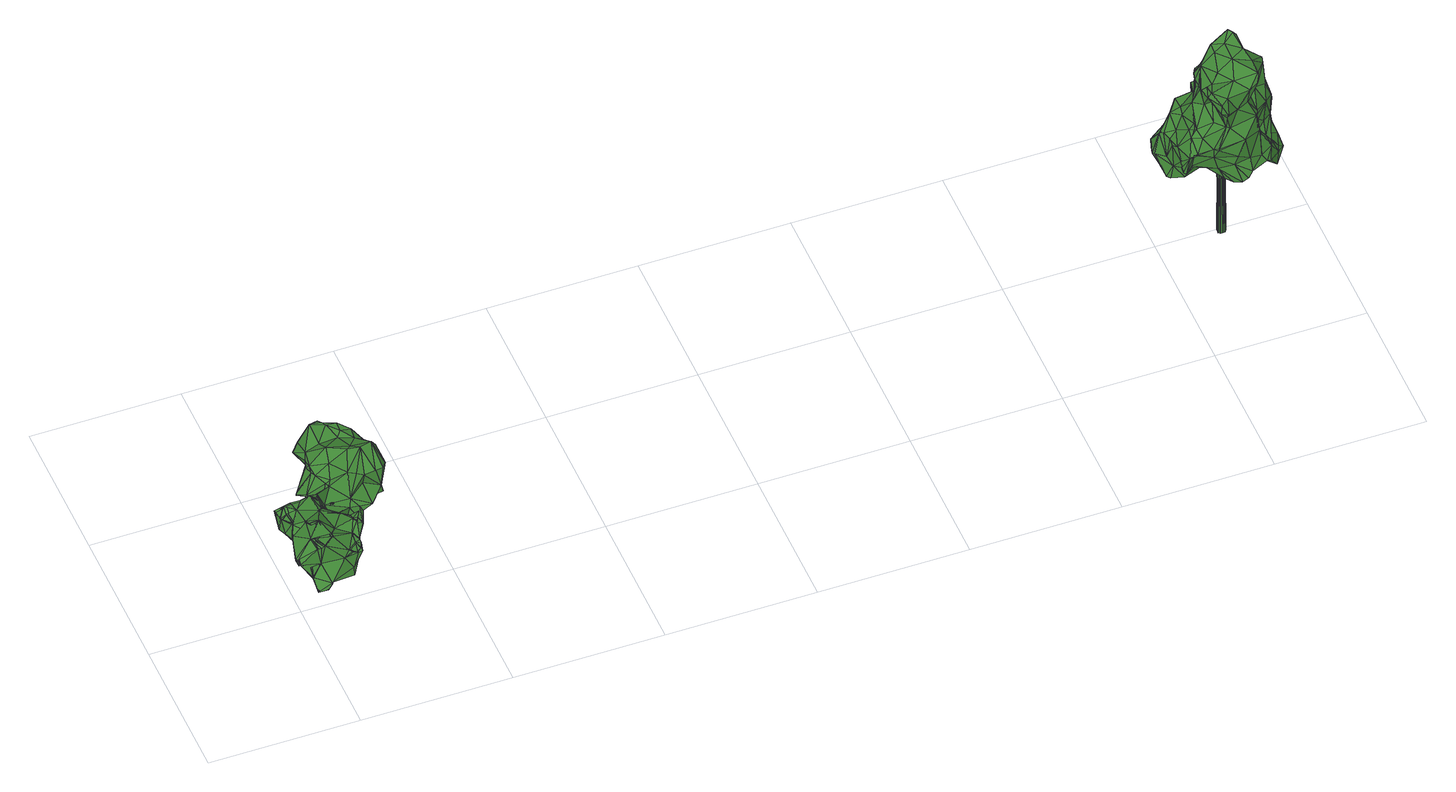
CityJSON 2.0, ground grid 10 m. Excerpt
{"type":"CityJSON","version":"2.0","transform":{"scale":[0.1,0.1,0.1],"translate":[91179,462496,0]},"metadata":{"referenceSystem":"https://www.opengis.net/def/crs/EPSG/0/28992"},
"CityObjects":{
"tree1":{"type":"SolitaryVegetationObject","attributes":{"gtid":311,"crown_width_m":5.46,"crown_median_z":3.14,"trunk_H_m":2.53,"trunk_DBH_m":0.124,"trunk_radius_m":0.0619,"trunk_base_height_m":0.61,"original_gtid":"317"},"geometry":[{"type":"MultiSurface","lod":"3","boundaries":[[[0,1,2]],[[3,4,5]],[[6,7,8]],[[9,10,11]],[[12,13,14]],[[15,16,17]],[[18,19,20]],[[21,15,17]],[[22,23,24]],[[25,26,27]],[[28,1,29]],[[30,31,32]],[[32,33,34]],[[31,33,32]],[[35,9,11]],[[36,37,38]],[[27,39,25]],[[40,12,41]],[[40,13,12]],[[42,43,44]],[[45,46,6]],[[16,47,2]],[[48,49,3]],[[50,51,52]],[[53,54,55]],[[56,57,45]],[[58,59,60]],[[61,58,60]],[[62,63,64]],[[65,66,67]],[[65,67,68]],[[69,70,71]],[[72,73,74]],[[11,75,35]],[[59,76,60]],[[77,78,79]],[[22,24,80]],[[10,81,11]],[[62,34,33]],[[62,82,34]],[[83,84,47]],[[83,85,84]],[[86,87,88]],[[49,89,90]],[[91,92,93]],[[94,95,55]],[[96,97,98]],[[34,99,32]],[[100,71,70]],[[101,102,103]],[[104,105,106]],[[107,108,109]],[[110,111,112]],[[113,87,114]],[[115,10,116]],[[95,117,55]],[[98,36,118]],[[119,120,43]],[[117,53,55]],[[64,121,122]],[[123,60,124]],[[123,124,125]],[[126,127,42]],[[128,129,130]],[[74,73,102]],[[131,132,133]],[[134,51,133]],[[135,136,137]],[[51,138,133]],[[139,140,141]],[[142,143,144]],[[65,139,66]],[[95,145,117]],[[146,73,147]],[[29,0,21]],[[68,148,149]],[[44,150,151]],[[126,152,127]],[[75,134,35]],[[148,153,154]],[[123,155,156]],[[157,158,119]],[[159,160,92]],[[90,78,77]],[[13,86,14]],[[14,161,162]],[[88,162,161]],[[88,161,14]],[[105,163,139]],[[100,164,71]],[[161,88,165]],[[141,105,139]],[[166,8,167]],[[168,8,166]],[[141,149,163]],[[169,170,171]],[[131,172,132]],[[173,174,175]],[[176,177,178]],[[60,179,61]],[[122,180,181]],[[26,108,134]],[[5,48,3]],[[170,182,33]],[[22,183,150]],[[29,21,28]],[[28,21,17]],[[45,103,184]],[[129,149,148]],[[13,40,113]],[[165,113,40]],[[143,185,144]],[[40,41,186]],[[183,187,93]],[[188,189,190]],[[49,90,111]],[[191,151,192]],[[151,193,192]],[[89,49,157]],[[91,83,84]],[[194,84,83]],[[43,144,185]],[[74,102,101]],[[185,195,43]],[[185,129,195]],[[185,148,129]],[[124,42,127]],[[158,48,5]],[[196,169,171]],[[197,30,155]],[[157,49,158]],[[2,47,198]],[[147,184,96]],[[64,20,121]],[[174,12,175]],[[194,192,191]],[[194,191,124]],[[183,199,200]],[[123,201,60]],[[117,145,110]],[[26,133,202]],[[145,95,54]],[[148,185,203]],[[150,44,204]],[[25,39,205]],[[57,74,101]],[[109,119,206]],[[143,204,195]],[[46,207,164]],[[158,208,119]],[[79,119,208]],[[209,186,182]],[[186,41,182]],[[26,202,27]],[[62,33,63]],[[93,210,151]],[[142,211,212]],[[213,214,215]],[[152,214,213]],[[178,85,176]],[[33,31,170]],[[28,17,2]],[[17,16,2]],[[119,78,216]],[[89,216,78]],[[217,2,198]],[[200,93,218]],[[200,219,93]],[[217,215,132]],[[103,7,6]],[[210,193,151]],[[123,216,155]],[[86,88,14]],[[162,77,135]],[[220,188,221]],[[85,159,84]],[[178,159,85]],[[222,223,146]],[[222,146,224]],[[110,104,225]],[[110,225,117]],[[172,226,50]],[[0,2,217]],[[6,103,45]],[[198,47,16]],[[142,212,143]],[[107,227,133]],[[225,104,228]],[[2,47,84]],[[150,200,229]],[[183,200,150]],[[30,32,230]],[[32,231,230]],[[232,233,18]],[[190,189,180]],[[143,195,154]],[[204,143,142]],[[19,234,235]],[[236,115,198]],[[236,198,16]],[[153,212,143]],[[68,231,153]],[[24,23,211]],[[33,182,63]],[[49,237,3]],[[169,238,182]],[[162,175,12]],[[162,232,175]],[[187,183,218]],[[232,162,239]],[[14,162,12]],[[157,237,128]],[[117,225,53]],[[239,137,136]],[[208,240,79]],[[241,240,208]],[[43,195,204]],[[43,204,44]],[[239,233,232]],[[12,174,41]],[[223,242,243]],[[226,58,98]],[[61,98,58]],[[235,190,244]],[[235,244,19]],[[180,244,190]],[[82,62,166]],[[181,166,62]],[[73,223,222]],[[236,16,0]],[[97,222,224]],[[172,131,226]],[[126,192,194]],[[126,42,192]],[[83,194,192]],[[191,192,42]],[[191,42,44]],[[142,125,219]],[[41,182,169]],[[196,31,238]],[[41,174,182]],[[171,170,31]],[[5,4,116]],[[230,140,149]],[[230,149,30]],[[125,245,219]],[[224,98,97]],[[51,246,52]],[[38,220,202]],[[202,220,39]],[[174,63,182]],[[226,227,58]],[[144,125,142]],[[167,207,8]],[[167,8,247]],[[72,242,243]],[[194,124,127]],[[89,78,90]],[[20,64,248]],[[176,160,177]],[[210,177,160]],[[210,160,176]],[[198,126,194]],[[198,194,47]],[[38,221,249]],[[191,44,151]],[[246,75,81]],[[215,133,132]],[[217,213,215]],[[72,243,73]],[[247,8,7]],[[72,57,56]],[[97,250,102]],[[237,228,128]],[[53,228,237]],[[193,83,192]],[[221,38,220]],[[205,220,38]],[[194,47,84]],[[179,60,156]],[[102,250,103]],[[90,77,162]],[[130,89,157]],[[139,65,140]],[[183,229,200]],[[198,152,126]],[[224,146,147]],[[129,148,195]],[[148,68,153]],[[135,240,136]],[[26,241,108]],[[165,87,113]],[[122,244,180]],[[147,96,224]],[[89,106,197]],[[210,85,193]],[[98,224,96]],[[31,196,171]],[[84,159,91]],[[193,85,83]],[[140,163,149]],[[217,236,0]],[[217,0,251]],[[232,173,175]],[[210,176,85]],[[19,244,20]],[[5,116,208]],[[239,136,233]],[[121,20,244]],[[225,228,53]],[[64,122,62]],[[115,214,10]],[[236,217,115]],[[83,47,194]],[[182,252,253]],[[170,169,182]],[[9,35,134]],[[246,81,10]],[[246,10,254]],[[254,10,251]],[[75,11,81]],[[52,246,254]],[[93,177,210]],[[5,208,158]],[[130,129,148]],[[30,149,148]],[[125,144,43]],[[115,213,198]],[[152,198,213]],[[152,213,115]],[[233,136,241]],[[233,241,26]],[[61,96,98]],[[200,218,183]],[[231,68,230]],[[101,46,57]],[[103,180,189]],[[150,229,151]],[[30,197,253]],[[45,57,46]],[[6,168,103]],[[123,119,216]],[[19,18,234]],[[73,243,223]],[[159,178,160]],[[226,98,255]],[[73,97,102]],[[73,222,97]],[[245,124,191]],[[245,191,91]],[[189,37,36]],[[57,72,74]],[[67,230,68]],[[101,103,6]],[[101,207,46]],[[164,167,71]],[[164,82,167]],[[163,67,139]],[[66,139,67]],[[140,67,163]],[[253,252,31]],[[253,31,30]],[[140,230,67]],[[184,103,96]],[[37,221,38]],[[215,256,107]],[[215,116,10]],[[215,10,9]],[[198,213,217]],[[164,207,167]],[[20,248,232]],[[179,156,247]],[[116,109,208]],[[180,103,168]],[[232,248,64]],[[119,4,157]],[[43,4,119]],[[88,87,165]],[[202,118,257]],[[119,116,4]],[[107,109,206]],[[219,199,142]],[[60,76,206]],[[124,60,206]],[[182,238,252]],[[99,156,155]],[[43,42,120]],[[58,227,59]],[[76,59,227]],[[38,257,36]],[[99,34,247]],[[109,116,119]],[[60,201,156]],[[231,30,153]],[[214,152,115]],[[163,105,141]],[[29,1,0]],[[228,141,130]],[[110,54,111]],[[129,130,149]],[[141,149,130]],[[122,121,244]],[[258,40,186]],[[152,213,194]],[[172,50,254]],[[50,52,254]],[[101,6,207]],[[162,135,137]],[[149,141,140]],[[30,99,155]],[[32,30,231]],[[178,177,160]],[[179,7,103]],[[247,7,179]],[[49,111,54]],[[259,234,233]],[[260,13,114]],[[258,161,165]],[[153,203,143]],[[153,30,203]],[[30,148,203]],[[46,70,69]],[[100,70,164]],[[46,164,70]],[[110,112,104]],[[15,0,16]],[[38,202,257]],[[18,20,232]],[[107,133,215]],[[134,256,9]],[[9,256,215]],[[228,106,130]],[[235,205,38]],[[235,38,221]],[[2,1,28]],[[0,217,172]],[[172,254,0]],[[133,138,202]],[[104,112,106]],[[133,26,134]],[[91,191,192]],[[217,132,172]],[[252,238,31]],[[169,196,238]],[[206,76,107]],[[181,62,122]],[[99,247,156]],[[107,256,108]],[[134,108,256]],[[152,194,127]],[[209,258,186]],[[180,168,181]],[[166,181,168]],[[98,118,255]],[[98,255,224]],[[167,82,166]],[[209,182,253]],[[151,229,93]],[[183,93,229]],[[232,64,173]],[[63,173,64]],[[200,199,219]],[[173,63,174]],[[233,234,18]],[[32,99,30]],[[237,157,4]],[[237,4,3]],[[3,4,120]],[[194,213,47]],[[50,255,118]],[[226,255,50]],[[147,73,56]],[[116,215,214]],[[106,112,209]],[[209,112,258]],[[61,189,36]],[[61,36,98]],[[134,246,51]],[[134,75,246]],[[133,226,131]],[[90,112,111]],[[116,214,115]],[[43,120,4]],[[198,47,213]],[[4,120,119]],[[162,137,239]],[[61,179,103]],[[157,128,130]],[[104,106,228]],[[68,140,65]],[[149,140,68]],[[167,8,71]],[[48,158,49]],[[49,54,94]],[[211,22,24]],[[94,54,95]],[[143,203,185]],[[93,245,91]],[[219,245,93]],[[161,258,112]],[[162,112,90]],[[161,112,162]],[[54,110,145]],[[61,103,96]],[[124,245,125]],[[149,130,148]],[[228,130,128]],[[197,216,89]],[[155,216,197]],[[115,217,214]],[[106,209,197]],[[197,209,253]],[[240,241,136]],[[235,221,190]],[[259,25,205]],[[188,190,221]],[[189,221,37]],[[38,249,220]],[[15,21,0]],[[43,124,125]],[[123,124,119]],[[79,135,77]],[[89,130,106]],[[251,10,214]],[[251,214,217]],[[82,167,247]],[[82,247,34]],[[27,202,39]],[[156,201,123]],[[159,92,91]],[[79,78,119]],[[22,150,23]],[[124,43,42]],[[26,25,259]],[[233,26,259]],[[259,235,234]],[[220,205,39]],[[258,165,40]],[[119,124,206]],[[208,109,108]],[[61,96,189]],[[96,103,189]],[[189,188,249]],[[220,249,188]],[[189,249,221]],[[50,138,51]],[[259,205,235]],[[260,87,86]],[[114,87,260]],[[13,113,114]],[[260,86,13]],[[138,50,118]],[[241,208,108]],[[79,240,135]],[[237,261,53]],[[54,53,261]],[[49,261,237]],[[54,261,49]],[[6,8,168]],[[71,8,6]],[[211,23,142]],[[22,199,183]],[[211,199,22]],[[56,243,72]],[[71,6,46]],[[71,46,69]],[[142,199,211]],[[107,76,227]],[[133,227,226]],[[36,257,118]],[[202,138,118]],[[105,104,141]],[[148,154,195]],[[143,154,153]],[[251,0,254]],[[207,6,8]],[[150,142,23]],[[204,142,150]],[[160,177,92]],[[93,92,177]],[[54,94,55]],[[192,83,91]],[[56,45,262]],[[45,184,262]],[[56,262,147]],[[147,262,184]],[[96,103,250]],[[96,250,97]],[[218,93,187]],[[223,73,146]],[[243,56,73]],[[263,264,265]],[[265,264,266]],[[264,263,267]],[[264,267,266]],[[267,263,268]],[[267,268,266]],[[266,268,269]],[[268,263,269]],[[269,263,270]],[[269,270,266]],[[270,263,265]],[[270,265,266]]]}]},
"tree2":{"type":"SolitaryVegetationObject","attributes":{"gtid":83,"crown_width_m":8.59,"crown_median_z":3.04,"trunk_H_m":2.46,"trunk_DBH_m":0.2,"trunk_radius_m":0.0998,"trunk_base_height_m":0.58,"original_gtid":"85"},"geometry":[{"type":"MultiSurface","lod":"3","boundaries":[[[271,272,273]],[[274,275,276]],[[277,278,279]],[[280,22,150]],[[281,164,282]],[[34,164,281]],[[276,283,274]],[[17,15,16]],[[86,162,14]],[[239,162,86]],[[284,115,10]],[[285,286,287]],[[114,117,95]],[[224,178,223]],[[288,196,67]],[[16,289,115]],[[290,291,277]],[[66,141,105]],[[292,293,294]],[[45,188,147]],[[290,277,279]],[[81,75,295]],[[296,276,286]],[[296,297,276]],[[283,276,298]],[[114,40,117]],[[299,25,27]],[[16,15,289]],[[300,190,45]],[[190,188,45]],[[284,10,9]],[[279,301,290]],[[291,302,278]],[[136,5,284]],[[25,295,75]],[[303,304,292]],[[254,251,305]],[[40,306,41]],[[17,28,21]],[[307,21,28]],[[278,277,291]],[[19,300,63]],[[290,301,291]],[[308,309,310]],[[311,312,313]],[[314,315,286]],[[316,317,271]],[[318,271,317]],[[292,294,303]],[[16,42,83]],[[149,129,141]],[[284,3,115]],[[285,319,317]],[[273,309,316]],[[66,105,320]],[[316,321,296]],[[308,322,297]],[[280,24,22]],[[274,283,323]],[[324,325,326]],[[57,45,56]],[[297,321,308]],[[327,328,303]],[[319,329,318]],[[285,316,296]],[[42,16,115]],[[187,57,72]],[[100,71,70]],[[75,81,27]],[[25,75,27]],[[21,305,15]],[[325,324,323]],[[308,310,288]],[[330,331,332]],[[82,300,71]],[[333,292,304]],[[115,120,42]],[[3,120,115]],[[95,117,53]],[[66,320,288]],[[10,81,9]],[[295,9,81]],[[334,335,294]],[[336,335,334]],[[177,72,242]],[[56,72,57]],[[307,28,224]],[[314,337,315]],[[287,286,315]],[[287,315,338]],[[339,340,310]],[[307,305,21]],[[289,251,115]],[[15,251,289]],[[21,15,17]],[[341,323,324]],[[288,310,340]],[[169,33,196]],[[120,128,43]],[[333,304,342]],[[325,323,343]],[[313,329,338]],[[319,338,329]],[[344,334,345]],[[281,187,346]],[[178,224,28]],[[347,328,348]],[[327,348,328]],[[25,220,188]],[[299,220,25]],[[331,330,271]],[[331,271,318]],[[291,301,313]],[[45,147,56]],[[25,136,295]],[[295,136,9]],[[15,305,251]],[[95,86,114]],[[94,86,95]],[[298,349,323]],[[343,323,349]],[[187,177,350]],[[147,224,223]],[[280,351,24]],[[40,41,105]],[[114,86,13]],[[67,231,352]],[[176,350,177]],[[320,196,288]],[[353,336,344]],[[334,294,345]],[[351,280,354]],[[293,333,355]],[[302,356,353]],[[297,296,321]],[[66,288,340]],[[357,314,286]],[[275,274,358]],[[136,158,5]],[[114,13,40]],[[316,271,273]],[[286,276,357]],[[80,22,24]],[[237,53,128]],[[288,67,359]],[[288,359,308]],[[128,120,237]],[[120,3,237]],[[117,105,53]],[[141,53,105]],[[326,351,360]],[[24,351,326]],[[318,361,331]],[[362,335,336]],[[311,361,312]],[[312,361,318]],[[303,294,335]],[[361,332,331]],[[309,273,339]],[[306,239,232]],[[128,53,141]],[[95,53,94]],[[94,53,237]],[[34,33,82]],[[341,363,364]],[[324,363,341]],[[63,306,232]],[[63,232,19]],[[187,72,177]],[[304,328,342]],[[284,5,3]],[[284,9,136]],[[41,320,105]],[[196,320,169]],[[223,242,56]],[[359,67,352]],[[365,347,339]],[[275,314,357]],[[71,100,164]],[[297,298,276]],[[318,329,312]],[[363,324,366]],[[361,345,332]],[[45,69,71]],[[358,367,302]],[[147,220,224]],[[147,188,220]],[[322,308,359]],[[343,349,359]],[[359,349,322]],[[339,310,309]],[[313,312,329]],[[57,69,45]],[[333,365,355]],[[303,328,304]],[[298,323,283]],[[316,309,321]],[[308,321,309]],[[41,169,320]],[[187,282,57]],[[348,66,347]],[[346,368,352]],[[326,360,369]],[[313,337,291]],[[3,5,48]],[[10,115,251]],[[143,354,280]],[[80,187,22]],[[187,150,22]],[[350,150,187]],[[370,150,350]],[[19,190,300]],[[327,335,362]],[[32,196,33]],[[32,33,34]],[[143,280,195]],[[323,341,371]],[[323,371,274]],[[80,326,346]],[[282,164,100]],[[346,187,80]],[[297,322,349]],[[369,360,348]],[[291,337,302]],[[34,231,32]],[[362,372,366]],[[71,69,70]],[[63,300,82]],[[136,232,239]],[[306,162,239]],[[14,162,306]],[[276,275,357]],[[94,48,158]],[[297,349,298]],[[278,302,344]],[[356,367,364]],[[340,339,347]],[[149,141,348]],[[348,141,66]],[[27,50,299]],[[224,220,50]],[[224,50,307]],[[220,299,50]],[[27,81,50]],[[285,317,316]],[[344,345,279]],[[369,348,327]],[[279,278,344]],[[344,336,334]],[[50,81,254]],[[177,178,176]],[[281,346,352]],[[359,368,325]],[[285,287,319]],[[141,129,128]],[[292,333,293]],[[338,315,337]],[[313,338,337]],[[354,195,149]],[[332,345,373]],[[332,373,330]],[[281,352,34]],[[34,352,231]],[[176,83,350]],[[370,350,83]],[[370,83,42]],[[136,25,232]],[[25,19,232]],[[136,162,158]],[[94,158,162]],[[136,239,162]],[[169,306,63]],[[41,306,169]],[[13,306,40]],[[242,72,56]],[[318,317,319]],[[271,330,272]],[[80,24,326]],[[369,327,362]],[[285,296,286]],[[25,188,190]],[[25,190,19]],[[359,352,368]],[[365,339,273]],[[40,105,117]],[[345,294,293]],[[355,365,273]],[[342,374,333]],[[333,374,365]],[[365,374,347]],[[347,374,328]],[[328,374,342]],[[302,353,344]],[[71,164,82]],[[281,282,187]],[[341,364,371]],[[345,301,279]],[[358,302,314]],[[345,361,301]],[[358,314,275]],[[363,366,372]],[[361,311,301]],[[313,301,311]],[[358,364,367]],[[63,33,169]],[[82,33,63]],[[293,272,330]],[[355,272,293]],[[86,14,13]],[[343,359,325]],[[223,56,147]],[[348,360,354]],[[351,354,360]],[[300,45,71]],[[364,363,356]],[[354,149,348]],[[314,302,337]],[[307,50,254]],[[307,254,305]],[[129,43,128]],[[10,251,81]],[[254,81,251]],[[293,330,373]],[[345,293,373]],[[176,178,28]],[[2,28,17]],[[177,242,178]],[[242,223,178]],[[362,336,372]],[[353,372,336]],[[237,48,94]],[[319,287,338]],[[34,82,164]],[[5,158,48]],[[237,3,48]],[[150,370,195]],[[150,195,280]],[[356,302,367]],[[129,195,43]],[[370,43,195]],[[340,347,66]],[[354,143,195]],[[149,195,129]],[[94,162,86]],[[327,303,335]],[[325,368,326]],[[346,326,368]],[[358,274,371]],[[358,371,364]],[[282,69,57]],[[70,69,282]],[[355,273,272]],[[282,100,70]],[[67,196,32]],[[67,32,231]],[[372,356,363]],[[372,353,356]],[[83,176,2]],[[83,2,16]],[[17,16,2]],[[2,176,28]],[[42,43,370]],[[120,43,42]],[[366,369,362]],[[324,326,366]],[[369,366,326]],[[13,14,306]],[[375,376,377]],[[375,377,378]],[[376,379,380]],[[376,380,377]],[[377,380,381]],[[377,381,378]],[[380,379,381]],[[381,379,378]],[[378,379,382]],[[379,383,382]],[[383,379,384]],[[383,384,382]],[[382,384,385]],[[382,385,378]],[[385,384,386]],[[385,386,378]],[[384,379,387]],[[384,387,386]],[[386,387,388]],[[386,388,378]],[[387,379,376]],[[387,376,388]],[[388,376,375]],[[388,375,378]]]}]},
"tree3":{"type":"SolitaryVegetationObject","attributes":{"gtid":34,"crown_width_m":8.05,"crown_median_z":10,"trunk_H_m":9.26,"trunk_DBH_m":0.471,"trunk_radius_m":0.235,"trunk_base_height_m":0.74,"original_gtid":"34"},"geometry":[{"type":"Solid","lod":"3","boundaries":[[[[389,390,391]],[[392,393,394]],[[395,396,397]],[[398,399,400]],[[401,402,403]],[[404,405,406]],[[389,407,408]],[[409,410,411]],[[412,413,414]],[[415,416,417]],[[418,419,420]],[[421,422,423]],[[424,425,426]],[[424,427,425]],[[428,429,430]],[[390,408,431]],[[432,433,434]],[[391,390,435]],[[424,426,436]],[[437,438,439]],[[389,408,390]],[[413,440,441]],[[405,442,406]],[[443,444,445]],[[392,394,403]],[[446,447,448]],[[449,450,451]],[[452,453,454]],[[455,456,457]],[[458,459,460]],[[449,461,462]],[[449,463,461]],[[464,465,459]],[[466,467,444]],[[468,428,469]],[[422,428,468]],[[470,471,437]],[[472,473,474]],[[437,475,438]],[[403,402,430]],[[476,392,477]],[[478,467,479]],[[480,481,482]],[[395,483,484]],[[485,486,487]],[[393,403,394]],[[488,489,490]],[[409,404,410]],[[491,492,391]],[[459,458,431]],[[493,494,495]],[[462,494,493]],[[496,497,498]],[[499,496,498]],[[437,471,475]],[[500,456,455]],[[497,501,498]],[[502,431,440]],[[431,441,440]],[[390,431,435]],[[423,434,503]],[[464,459,431]],[[464,431,502]],[[456,485,504]],[[500,485,456]],[[391,407,389]],[[430,505,403]],[[432,472,506]],[[485,487,504]],[[507,508,410]],[[509,510,447]],[[511,478,479]],[[507,410,404]],[[414,512,412]],[[513,412,512]],[[514,397,515]],[[516,455,457]],[[458,517,431]],[[509,518,510]],[[509,438,518]],[[405,409,513]],[[404,409,405]],[[519,520,521]],[[455,516,522]],[[523,432,434]],[[524,525,526]],[[438,480,518]],[[527,436,426]],[[527,482,436]],[[454,402,528]],[[428,430,402]],[[428,402,469]],[[528,402,401]],[[529,530,531]],[[532,533,534]],[[425,527,426]],[[535,507,536]],[[468,474,473]],[[415,537,538]],[[539,449,451]],[[408,407,441]],[[423,503,421]],[[540,541,415]],[[416,415,541]],[[542,543,438]],[[528,452,454]],[[483,514,544]],[[479,545,417]],[[535,546,505]],[[536,546,535]],[[547,468,473]],[[547,473,523]],[[477,505,546]],[[470,420,419]],[[482,548,398]],[[485,400,486]],[[476,549,550]],[[476,550,392]],[[551,552,464]],[[418,553,419]],[[551,464,554]],[[506,540,555]],[[506,555,433]],[[514,483,395]],[[556,557,544]],[[471,558,475]],[[506,433,432]],[[503,559,421]],[[560,559,529]],[[435,491,391]],[[490,561,562]],[[563,564,565]],[[437,566,470]],[[453,468,454]],[[454,468,469]],[[528,401,403]],[[441,407,567]],[[526,525,568]],[[569,556,515]],[[570,393,392]],[[570,553,396]],[[571,572,573]],[[529,503,434]],[[434,423,523]],[[543,574,481]],[[396,553,418]],[[499,534,496]],[[490,425,427]],[[507,535,508]],[[509,447,556]],[[431,408,441]],[[414,413,575]],[[445,450,449]],[[436,482,565]],[[436,565,424]],[[453,463,449]],[[441,567,413]],[[529,559,503]],[[576,442,577]],[[576,577,516]],[[430,535,505]],[[422,547,423]],[[479,467,466]],[[399,578,549]],[[579,580,398]],[[539,453,449]],[[569,438,509]],[[569,439,438]],[[546,581,582]],[[526,583,524]],[[536,581,546]],[[523,423,547]],[[479,417,511]],[[438,475,542]],[[524,491,525]],[[511,417,416]],[[439,566,437]],[[584,555,540]],[[583,427,424]],[[525,460,568]],[[449,462,585]],[[520,519,571]],[[459,465,460]],[[533,586,496]],[[417,587,415]],[[513,512,588]],[[589,450,590]],[[591,537,587]],[[565,482,563]],[[469,402,454]],[[565,583,424]],[[592,593,594]],[[592,594,495]],[[595,467,596]],[[571,597,520]],[[598,521,502]],[[517,491,435]],[[466,444,443]],[[554,464,521]],[[554,521,520]],[[543,542,548]],[[498,492,599]],[[399,542,578]],[[442,582,581]],[[520,597,554]],[[586,600,601]],[[564,491,524]],[[583,565,564]],[[571,602,603]],[[526,427,583]],[[526,568,427]],[[571,573,602]],[[555,531,530]],[[604,575,501]],[[550,558,471]],[[507,581,536]],[[404,581,507]],[[563,482,398]],[[590,450,445]],[[443,605,606]],[[599,499,498]],[[514,515,556]],[[514,556,544]],[[590,467,595]],[[515,397,418]],[[511,541,478]],[[470,566,420]],[[418,397,396]],[[491,564,599]],[[606,594,607]],[[406,442,581]],[[406,581,404]],[[545,608,609]],[[488,609,608]],[[535,430,508]],[[580,532,534]],[[580,534,499]],[[395,397,514]],[[461,463,610]],[[527,607,593]],[[579,400,532]],[[611,545,465]],[[494,557,446]],[[544,557,462]],[[494,462,557]],[[589,451,450]],[[472,451,589]],[[546,582,612]],[[588,512,414]],[[583,564,524]],[[457,576,516]],[[550,553,570]],[[549,400,399]],[[529,434,530]],[[563,499,564]],[[599,564,499]],[[596,541,595]],[[613,595,541]],[[490,562,425]],[[452,614,453]],[[463,453,614]],[[392,550,570]],[[515,566,439]],[[474,615,451]],[[452,616,395]],[[396,395,616]],[[445,444,590]],[[617,427,568]],[[570,616,393]],[[396,616,570]],[[611,591,545]],[[508,429,410]],[[618,410,429]],[[528,403,393]],[[477,546,612]],[[509,556,569]],[[477,612,504]],[[544,461,483]],[[410,618,411]],[[569,515,439]],[[447,510,448]],[[448,510,518]],[[411,619,409]],[[416,541,511]],[[617,568,460]],[[528,616,452]],[[393,616,528]],[[435,431,517]],[[468,620,474]],[[421,559,422]],[[425,562,607]],[[425,607,527]],[[489,621,490]],[[440,598,502]],[[440,413,598]],[[622,549,578]],[[562,606,607]],[[527,593,623]],[[525,517,460]],[[498,391,492]],[[502,521,464]],[[449,585,445]],[[494,446,495]],[[477,487,476]],[[477,504,487]],[[500,532,485]],[[588,414,522]],[[586,532,500]],[[586,500,455]],[[412,519,413]],[[598,413,519]],[[446,557,447]],[[491,599,492]],[[513,588,405]],[[498,501,567]],[[460,517,458]],[[477,392,505]],[[532,586,533]],[[540,613,541]],[[540,506,613]],[[594,593,607]],[[585,462,493]],[[606,605,594]],[[495,446,448]],[[395,484,614]],[[395,614,452]],[[453,539,620]],[[544,462,461]],[[484,483,461]],[[588,577,405]],[[518,623,448]],[[529,531,560]],[[516,577,588]],[[560,531,538]],[[567,575,413]],[[621,466,561]],[[621,561,490]],[[573,409,619]],[[597,538,537]],[[597,537,611]],[[590,444,467]],[[559,618,422]],[[560,618,559]],[[466,624,479]],[[499,398,580]],[[398,499,563]],[[428,422,429]],[[448,592,495]],[[461,610,484]],[[418,566,515]],[[420,566,418]],[[596,467,478]],[[398,400,579]],[[486,549,487]],[[532,400,485]],[[392,403,505]],[[453,620,468]],[[455,600,586]],[[422,468,547]],[[496,534,533]],[[414,575,604]],[[445,605,443]],[[594,605,585]],[[432,473,472]],[[523,473,432]],[[606,466,443]],[[495,594,493]],[[594,585,493]],[[591,611,537]],[[585,605,445]],[[571,603,597]],[[538,597,603]],[[555,530,433]],[[573,572,409]],[[589,595,613]],[[589,590,595]],[[433,530,434]],[[614,484,610]],[[614,610,463]],[[405,577,442]],[[457,582,576]],[[442,576,582]],[[589,613,472]],[[472,613,506]],[[486,400,549]],[[542,399,548]],[[618,429,422]],[[430,429,508]],[[604,501,497]],[[498,567,391]],[[491,517,525]],[[588,522,516]],[[513,572,412]],[[513,409,572]],[[560,538,603]],[[618,560,603]],[[618,603,411]],[[496,601,497]],[[586,601,496]],[[497,601,604]],[[600,604,601]],[[579,532,580]],[[464,552,465]],[[611,465,552]],[[549,622,550]],[[391,567,407]],[[489,624,621]],[[466,621,624]],[[571,519,572]],[[412,572,519]],[[567,501,575]],[[622,578,558]],[[527,623,482]],[[612,582,457]],[[519,521,598]],[[448,623,592]],[[592,623,593]],[[617,460,609]],[[478,541,596]],[[545,609,460]],[[545,460,465]],[[617,609,490]],[[490,609,488]],[[617,490,427]],[[411,603,602]],[[522,414,625]],[[522,625,455]],[[604,625,414]],[[606,561,466]],[[562,561,606]],[[415,584,540]],[[602,573,626]],[[602,626,411]],[[558,550,622]],[[415,538,584]],[[417,591,587]],[[417,545,591]],[[611,627,597]],[[554,597,627]],[[538,531,584]],[[619,411,626]],[[619,626,573]],[[587,537,415]],[[552,551,627]],[[552,627,611]],[[554,627,551]],[[398,548,399]],[[549,476,487]],[[531,555,584]],[[480,438,481]],[[539,451,615]],[[518,480,623]],[[482,623,480]],[[608,545,479]],[[479,624,608]],[[447,557,556]],[[553,628,419]],[[419,628,470]],[[550,628,553]],[[471,470,628]],[[471,628,550]],[[504,612,456]],[[456,612,457]],[[624,489,608]],[[608,489,488]],[[474,451,472]],[[558,578,475]],[[542,475,578]],[[548,482,574]],[[548,574,543]],[[620,539,615]],[[620,615,474]],[[574,482,481]],[[543,481,438]],[[455,625,600]],[[604,600,625]],[[629,630,631]],[[629,631,632]],[[632,631,633]],[[632,633,634]],[[631,630,635]],[[631,635,633]],[[633,635,636]],[[633,636,634]],[[635,630,637]],[[635,637,636]],[[636,637,638]],[[636,638,634]],[[637,630,639]],[[637,639,638]],[[638,639,640]],[[638,640,634]],[[639,630,641]],[[639,641,640]],[[640,641,642]],[[640,642,634]],[[641,630,643]],[[641,643,642]],[[642,643,644]],[[642,644,634]],[[643,630,645]],[[643,645,644]],[[644,645,646]],[[644,646,634]],[[645,630,647]],[[645,647,646]],[[647,630,648]],[[647,648,646]],[[646,648,649]],[[646,649,634]],[[648,630,650]],[[648,650,649]],[[649,650,651]],[[649,651,634]],[[650,630,652]],[[650,652,651]],[[651,652,653]],[[651,653,634]],[[652,630,654]],[[652,654,653]],[[653,654,655]],[[653,655,634]],[[654,630,656]],[[654,656,655]],[[655,656,657]],[[655,657,634]],[[656,630,658]],[[656,658,657]],[[658,630,659]],[[658,659,657]],[[657,659,660]],[[657,660,634]],[[660,659,661]],[[660,661,634]],[[659,630,662]],[[659,662,661]],[[661,662,663]],[[661,663,634]],[[662,630,664]],[[662,664,663]],[[664,630,665]],[[664,665,663]],[[663,665,666]],[[663,666,634]],[[665,630,667]],[[665,667,666]],[[667,630,629]],[[667,629,666]],[[666,629,632]],[[666,632,634]]]]}]}
},
"vertices":[
[14,9,20],[23,6,18],[24,11,18],[16,36,19],[19,35,19],[12,33,23],[41,26,41],[37,28,41],[41,29,42],[4,19,31],[7,18,27],[4,13,32],[16,48,42],[10,54,43],[10,50,40],[14,3,15],[19,11,15],[20,6,15],[18,32,46],[23,29,50],[21,29,42],[19,2,16],[51,34,24],[45,36,22],[53,38,26],[14,19,46],[14,21,40],[16,13,42],[23,6,17],[22,3,19],[31,46,34],[32,49,42],[34,47,37],[31,44,43],[39,39,40],[4,18,32],[25,17,34],[22,21,43],[22,17,44],[18,13,43],[15,56,42],[21,55,43],[25,29,15],[29,34,20],[35,31,16],[42,21,39],[46,24,40],[25,17,17],[13,38,23],[12,42,24],[18,12,30],[16,17,30],[12,12,29],[13,54,25],[11,48,27],[9,52,25],[42,15,37],[45,16,37],[25,17,33],[23,24,38],[29,26,34],[31,19,34],[30,39,44],[28,41,45],[27,38,43],[37,61,27],[38,61,29],[38,58,30],[39,52,27],[47,26,44],[48,27,45],[45,27,45],[45,14,36],[42,13,35],[45,16,36],[5,16,34],[21,27,35],[17,39,35],[17,39,34],[16,33,34],[55,36,28],[5,13,32],[40,36,43],[31,19,17],[32,15,20],[37,11,16],[6,49,38],[6,53,37],[7,48,38],[21,43,31],[18,44,33],[34,20,21],[38,18,20],[41,24,22],[8,47,26],[6,52,26],[33,17,34],[35,15,33],[27,16,32],[33,41,36],[50,31,46],[44,22,37],[40,15,35],[36,21,37],[18,52,30],[24,58,31],[22,47,32],[16,23,34],[13,24,35],[13,30,27],[15,52,29],[13,47,28],[16,46,38],[6,55,37],[5,57,38],[14,21,19],[11,28,24],[11,56,27],[21,13,32],[20,33,27],[21,34,17],[28,32,38],[31,33,40],[26,31,32],[27,28,25],[32,30,23],[24,23,17],[24,25,17],[23,46,21],[27,47,22],[26,48,23],[19,16,31],[16,16,30],[17,18,31],[12,21,34],[11,36,39],[7,32,39],[9,37,42],[19,15,31],[32,59,29],[34,56,28],[27,57,27],[38,38,24],[36,42,25],[35,39,23],[12,51,27],[38,10,35],[36,11,36],[34,46,25],[32,53,26],[42,33,20],[39,23,19],[20,22,20],[38,46,27],[36,44,25],[27,38,32],[35,35,37],[20,42,22],[13,38,24],[36,14,21],[41,14,21],[10,47,38],[11,42,39],[32,58,29],[45,31,44],[8,52,38],[37,32,42],[42,31,43],[36,27,41],[27,54,46],[29,50,43],[30,52,44],[17,12,29],[20,42,39],[21,48,42],[18,46,42],[39,9,15],[43,14,22],[39,10,21],[32,25,36],[32,25,42],[34,32,41],[26,51,43],[45,28,24],[37,16,36],[34,42,24],[19,55,41],[47,24,26],[28,17,45],[30,23,40],[28,20,45],[32,25,19],[31,22,17],[37,18,18],[25,20,17],[34,42,23],[33,57,42],[26,47,33],[21,15,17],[44,36,22],[42,28,23],[27,29,34],[18,17,42],[35,44,25],[36,39,23],[16,18,46],[22,30,30],[44,27,41],[13,31,27],[23,48,40],[40,18,19],[44,38,28],[41,39,29],[19,20,20],[14,21,20],[11,19,27],[24,38,31],[15,13,19],[46,24,26],[40,28,23],[21,12,44],[26,18,45],[39,10,34],[41,9,34],[33,10,31],[14,54,25],[25,16,29],[22,18,33],[21,49,25],[42,26,22],[37,52,29],[39,48,29],[17,36,44],[16,31,41],[19,27,47],[23,20,45],[16,13,18],[19,44,21],[30,53,44],[9,37,43],[11,31,37],[12,30,37],[44,9,34],[44,11,35],[28,25,44],[36,25,21],[11,12,29],[38,34,37],[24,37,36],[27,17,44],[37,16,35],[12,10,21],[29,50,42],[26,47,37],[12,10,22],[25,15,29],[12,22,34],[22,17,33],[14,51,40],[17,21,44],[6,53,38],[14,47,28],[39,15,36],[28,30,6],[28,31,6],[26,32,31],[25,32,31],[27,31,6],[27,30,6],[25,31,31],[26,31,31],
[40,95,40],[38,90,38],[38,83,40],[82,68,41],[81,82,44],[76,76,54],[67,108,18],[70,99,18],[64,105,17],[45,36,21],[44,39,28],[46,25,40],[78,61,45],[10,28,23],[61,94,46],[70,88,48],[64,97,48],[45,67,35],[16,13,17],[65,116,21],[67,105,31],[41,88,22],[40,94,30],[44,87,21],[4,18,33],[64,81,50],[68,74,54],[73,61,44],[18,12,43],[32,25,43],[61,112,25],[74,90,29],[39,79,20],[33,81,22],[13,3,15],[16,48,43],[22,3,20],[56,64,46],[49,78,43],[47,71,36],[53,110,37],[53,108,50],[59,108,36],[75,88,45],[71,97,47],[50,86,49],[49,95,44],[47,106,51],[57,104,49],[32,57,42],[61,78,51],[61,63,44],[77,62,29],[67,65,17],[67,51,27],[61,51,23],[45,74,19],[33,77,21],[55,106,50],[35,103,34],[40,108,36],[39,107,34],[30,82,23],[53,86,21],[49,81,20],[55,84,20],[68,97,40],[64,103,49],[40,78,36],[44,71,34],[79,64,21],[28,79,22],[67,67,30],[61,89,24],[53,102,27],[55,37,28],[34,77,22],[41,61,18],[66,62,42],[40,23,19],[53,53,26],[53,53,27],[62,80,24],[38,52,27],[37,86,36],[78,81,24],[76,85,46],[80,79,38],[55,58,29],[54,56,22],[51,109,36],[59,72,21],[68,72,18],[80,79,23],[38,80,37],[62,66,17],[79,81,24],[59,52,27],[54,62,15],[35,31,15],[77,71,28],[63,76,21],[39,99,32],[28,79,23],[44,58,30],[43,58,6],[44,59,30],[43,58,30],[42,58,6],[42,59,6],[43,59,30],[42,58,30],[41,57,6],[42,57,6],[42,57,30],[43,57,30],[43,57,6],[44,57,30],
[602,111,84],[601,109,84],[602,112,88],[664,120,129],[668,104,131],[658,107,121],[668,93,148],[669,97,149],[659,89,157],[630,111,121],[634,120,130],[641,118,127],[672,108,114],[673,108,113],[673,114,114],[672,131,84],[661,134,82],[666,136,86],[608,117,82],[607,110,73],[661,129,78],[674,117,83],[662,111,76],[634,131,70],[625,124,76],[631,135,78],[642,77,89],[636,66,83],[633,68,84],[656,95,163],[656,107,164],[654,108,166],[676,94,86],[675,96,91],[677,91,85],[617,86,115],[616,80,114],[619,83,117],[609,85,104],[675,107,97],[676,111,95],[678,112,96],[605,106,71],[673,79,82],[670,74,77],[678,84,80],[600,105,83],[621,88,117],[640,109,159],[632,105,147],[640,103,158],[614,112,71],[611,113,73],[665,140,89],[626,59,119],[639,59,109],[645,63,118],[632,69,146],[629,79,149],[627,80,145],[657,75,123],[658,73,112],[658,75,110],[670,94,128],[668,87,120],[674,94,117],[639,140,97],[651,133,106],[654,137,103],[605,93,72],[607,92,71],[608,90,83],[651,75,137],[644,74,134],[658,77,125],[618,99,64],[614,86,75],[625,65,108],[637,61,101],[672,91,104],[675,96,112],[652,111,166],[641,110,158],[666,73,96],[668,79,94],[665,80,98],[634,108,148],[659,123,130],[658,119,117],[641,58,87],[629,68,94],[626,91,142],[628,98,138],[623,96,127],[658,76,150],[656,87,142],[646,126,117],[652,120,125],[656,123,128],[608,72,94],[609,70,94],[611,69,108],[604,103,101],[618,110,96],[635,68,136],[635,66,140],[632,70,138],[624,121,96],[624,124,92],[619,120,95],[620,118,111],[647,130,108],[620,117,83],[618,106,63],[676,91,84],[652,124,117],[673,117,113],[663,66,90],[678,123,89],[677,118,87],[632,87,148],[629,87,147],[637,63,84],[642,134,74],[644,133,73],[660,80,155],[647,91,161],[646,141,91],[601,103,84],[626,89,143],[632,115,74],[633,109,72],[627,108,70],[643,139,88],[674,82,84],[606,101,102],[607,98,84],[608,96,101],[620,81,119],[672,100,126],[672,87,82],[669,79,81],[660,87,87],[642,126,113],[636,122,102],[635,121,104],[680,118,97],[675,124,94],[634,89,88],[645,94,83],[661,83,111],[653,74,85],[648,70,87],[629,109,138],[628,105,137],[652,73,149],[620,79,92],[666,125,103],[666,86,95],[631,111,130],[651,122,138],[652,116,144],[625,106,74],[613,99,75],[658,105,150],[628,106,73],[657,76,86],[645,83,150],[637,73,147],[639,111,150],[673,94,85],[662,95,88],[616,68,110],[616,69,110],[620,109,112],[614,111,107],[619,103,111],[647,104,162],[612,117,82],[608,92,99],[638,92,151],[661,106,136],[641,113,77],[643,128,76],[645,122,81],[627,101,135],[626,123,79],[660,138,90],[660,138,88],[635,114,133],[642,122,111],[631,114,109],[668,134,89],[660,134,95],[613,98,105],[647,87,90],[638,71,123],[636,125,98],[642,78,89],[643,137,83],[657,67,96],[648,63,101],[624,83,92],[632,86,134],[631,81,121],[636,73,123],[648,59,93],[645,58,89],[640,96,83],[620,111,70],[614,111,106],[638,128,95],[627,123,92],[651,110,88],[648,105,87],[625,127,89],[626,59,120],[624,63,117],[622,76,115],[614,74,95],[608,76,95],[657,87,130],[628,87,80],[662,127,103],[660,65,92],[662,91,131],[661,82,103],[669,102,132],[609,79,97],[665,111,84],[661,124,88],[666,86,105],[614,70,109],[650,114,137],[628,89,130],[614,74,96],[636,130,88],[653,112,89],[628,99,84],[647,104,154],[645,98,7],[642,98,7],[645,99,7],[645,99,100],[645,100,100],[643,99,100],[644,99,7],[644,100,100],[644,100,7],[644,101,100],[643,100,7],[643,101,100],[642,100,7],[642,101,100],[641,100,7],[641,101,100],[641,99,7],[641,100,100],[640,99,7],[640,98,7],[640,99,100],[640,97,7],[640,98,100],[640,96,7],[641,98,100],[641,96,7],[641,97,100],[641,95,7],[642,97,100],[642,95,7],[643,95,7],[643,96,100],[643,97,100],[644,95,7],[644,97,100],[644,96,7],[645,96,7],[645,98,100],[645,97,7]
]}
